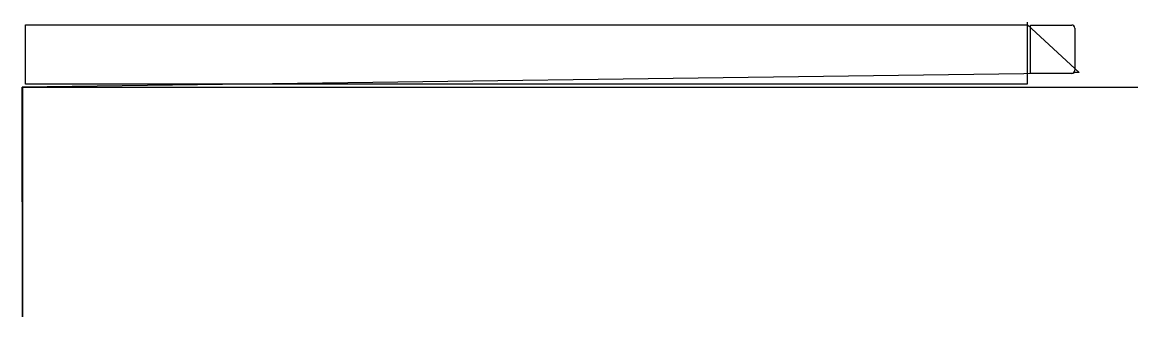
# Model space of a CAD drawing. Header units: metres. Extents: x 0 to 7338, y 0 to 1937.
import ezdxf

# ---------------------------------------------------------------- set-up
doc = ezdxf.new("R2010")
doc.units = ezdxf.units.M

msp = doc.modelspace()

# ---------------------------------------------------------------- linework, layer by layer
at = {"layer": 'TOOL_0'}
for p, q in [((20.277, 1529.757), (20.277, 1919.757)), ((20.277, 1919.757), (6610.277, 1919.757)), ((6610.277, 1937.257), (6610.277, 1919.757)), ((6610.277, 1919.757), (6610.277, 1529.757)), ((6610.277, 1919.757), (6612.777, 1919.757)), ((6612.777, 1919.757), (6953.607, 1606.991)), ((6633.099, 1600.899), (6633.099, 1919.499)), ((6633.099, 1919.499), (6903.899, 1919.499)), ((6924.699, 1898.699), (6924.699, 1621.699)), ((6918.607, 1601.991), (0, 1510.424)), ((6903.899, 1600.899), (6633.099, 1600.899)), ((6953.607, 1606.991), (6918.607, 1606.991)), ((6918.607, 1606.991), (6918.607, 1601.991)), ((0, 1510.424), (1, 1510.424)), ((1, 0), (0, 1510.424)), ((0, 1510.424), (1, 1510.424)), ((1, 1510.424), (1, 0)), ((1, 1510.424), (7337.191, 1510.424)), ((6610.277, 1529.757), (20.277, 1529.757)), ((7337.191, 1510.424), (7338.191, 1510.424))]:
    msp.add_line(p, q, dxfattribs=at)
for centre, start, end in [((6903.899, 1898.699), 0, 90), ((6903.899, 1621.699), 315, 0), ((6903.899, 1621.699), 270, 315)]:
    msp.add_arc(centre, 20.8, start, end, dxfattribs=at)

doc.saveas('drawing.dxf')
